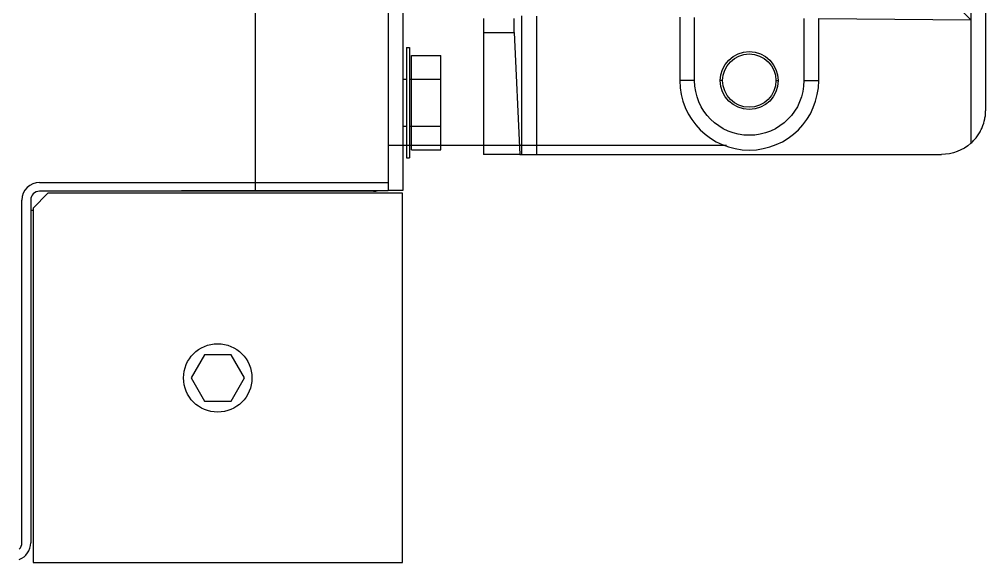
# Model space of a CAD drawing. Header units: millimetres. Extents: x -69706 to 52883, y -6882 to 68885.
# Drawn here: x -30524.7 to -30197.6, y 35631.4 to 35815.3 of the extents above; entities that cross this region are included whole.
import ezdxf

# ---------------------------------------------------------------- set-up
doc = ezdxf.new("R2010")
doc.units = ezdxf.units.MM
doc.layers.add('XFM1Q40$0$COL', color=1, linetype='Continuous')
doc.layers.add('XFM1Q40$0$M-EQPM-MAU', color=22, linetype='Continuous')

# ---------------------------------------------------------------- blocks, each defined once
blk = doc.blocks.new('XFM1Q40$0$JCZ-500鑄')
for p, q in [((63.71, 170, 151.73), (105, 170, 40)), ((63.71, 170, 151.73), (63.71, 159.56, 151.73)), ((105, 157.61, 40), (105, 170, 40)), ((58.07, 157.09, 10), (105, 157.09, 10)), ((63.71, 159.56, 151.73), (105, 157.61, 40)), ((105, 157.61, 40), (105, 157.09, 10)), ((105, 157.09, 10), (105, 151.91, 5)), ((105, 151.91, 5), (58.16, 151.91, 5)), ((105, 151.91, 5), (105, 15, 5)), ((58.58, 103.5, 5), (80, 103.5, 5)), ((80, 98.5, 10), (80, 103.5, 5)), ((80, 98.5, 10), (58.62, 98.5, 10)), ((80, 89.01, -5), (80, 89.8, 10)), ((80, 70.99, -5), (80, 70.2, 10)), ((58.95, 61.5, 10), (80, 61.5, 10)), ((80, 61.5, 10), (80, 56.5, 5)), ((58.99, 56.5, 5), (59.44, 5, 5)), ((80, 56.5, 5), (58.99, 56.5, 5)), ((59.44, 5, 5), (54.4, 10, 10)), ((36.56, 5, 5), (59.44, 5, 5)), ((59.44, 5, 5), (101.18, 5, 5)), ((90, 0), (-90, 0))]:
    blk.add_line(p, q)
at = {"extrusion": (2.40741e-33, 1, -1.0842e-17)}
blk.add_arc((-59.02, 150, 170), 5, 90, 159.7174, dxfattribs=at)
at = {"extrusion": (2.22045e-16, 1.76787e-16, -1)}
blk.add_arc((-80, 80, -5), 23.5, 90, 270, dxfattribs=at)
for centre, radius, start, end in [((80, 80, 10), 18.5, 270, 90), ((80, 80, 10), 9.8, 90, 270), ((80, 80, -5), 9.01, 90, 270), ((80, 80, 10), 9.8, 270, 90), ((80, 80, -5), 9.01, 270, 90), ((90, 15, 5), 15, 318.1897, 0)]:
    blk.add_arc(centre, radius, start, end)
blk.add_rational_spline([(63.71, 159.56, 151.73), (62.96, 159.6, 153.76), (61.18, 159.62, 155), (59.02, 159.62, 155)], [1, 0.880375915643, 0.880375915643, 1], degree=3)
blk.add_open_spline([(101.18, 5, 5), (100.79, 4.57, 5), (100.39, 4.17, 4.95), (99.54, 3.41, 4.76), (99.1, 3.06, 4.62), (98.2, 2.43, 4.3), (97.75, 2.15, 4.12), (96.82, 1.63, 3.71), (96.35, 1.4, 3.48), (94.9, 0.79, 2.76), (93.94, 0.49, 2.24), (92.47, 0.2, 1.42), (91.98, 0.12, 1.14), (91, 0.02, 0.57), (90.5, 0, 0.29), (90, 0)], degree=3, knots=[0, 0, 0, 0, 0.00171773, 0.00171773, 0.00343546, 0.00343546, 0.0051532, 0.0051532, 0.00687093, 0.00687093, 0.01030639, 0.01030639, 0.01202412, 0.01202412, 0.01374185, 0.01374185, 0.01374185, 0.01374185])
blk = doc.blocks.new('XFM1Q40$0$A$C6DF15AF1')
at = {"layer": 'XFM1Q40$0$M-EQPM-MAU'}
for p, q in [((13578.597, -13940.142, -1.743), (13590.197, -13940.142, -1.743)), ((13590.197, -13940.442, -1.743), (13578.597, -13940.442, -1.743)), ((13589.86, -13940.442, -7.397), (13589.86, -13940.519, -7.397)), ((13589.929, -13940.519, -1.732), (13577.929, -13940.519, -1.732)), ((13577.929, -13940.519, -1.732), (13577.929, -13953.019, -1.732)), ((13590.429, -13941.019, -1.732), (13589.929, -13940.519, -1.732)), ((13590.497, -13952.042, -1.743), (13590.497, -13940.742, -1.743)), ((13590.797, -13940.742, -1.743), (13590.797, -13952.54, -1.743)), ((13590.429, -13953.019, -1.732), (13590.429, -13941.019, -1.732)), ((13590.52, -13945.54, -0.989), (13590.52, -13952.54, -0.989)), ((13584.179, -13945.867, 0.437), (13583.398, -13946.318, 0.437)), ((13584.96, -13946.318, 0.437), (13584.179, -13945.867, 0.437)), ((13583.398, -13946.318, 0.437), (13583.398, -13947.22, 0.437)), ((13584.96, -13947.22, 0.437), (13584.96, -13946.318, 0.437)), ((13583.398, -13947.22, 0.437), (13584.179, -13947.671, 0.437)), ((13584.179, -13947.671, 0.437), (13584.96, -13947.22, 0.437)), ((13664.959, -13948.04, -1.411), (13590.52, -13948.04, -1.489)), ((13664.959, -13952.54, -0.911), (13590.52, -13952.54, -0.989)), ((13592.042, -13963.988, 1.661), (13592.042, -13952.558, 1.661)), ((13577.929, -13953.019, -1.732), (13590.429, -13953.019, -1.732)), ((13664.959, -13953.04, -1.411), (13590.52, -13953.04, -1.489)), ((13664.959, -13953.04, -1.411), (13590.52, -13953.04, -1.489)), ((13591.63, -13953.16, -13.437), (13591.63, -13953.26, -13.437)), ((13591.63, -13953.16, -8.837), (13591.63, -13953.26, -8.837)), ((13591.63, -13953.16, -4.237), (13591.63, -13953.26, -4.237)), ((13592.697, -13953.04, -13.437), (13592.697, -13953.16, -13.437)), ((13592.697, -13953.04, -8.837), (13592.697, -13953.16, -8.837)), ((13592.697, -13953.04, -4.237), (13592.697, -13953.16, -4.237)), ((13594.292, -13953.04, -13.437), (13594.292, -13953.16, -13.437)), ((13594.292, -13953.04, -8.837), (13594.292, -13953.16, -8.837)), ((13594.292, -13953.04, -4.237), (13594.292, -13953.16, -4.237)), ((13595.359, -13953.16, -13.437), (13595.359, -13953.26, -13.437)), ((13595.359, -13953.16, -8.837), (13595.359, -13953.26, -8.837)), ((13595.359, -13953.16, -4.237), (13595.359, -13953.26, -4.237)), ((13591.903, -13953.323, -13.437), (13591.903, -13954.323, -13.437)), ((13591.903, -13953.323, -8.837), (13591.903, -13954.323, -8.837)), ((13591.903, -13953.323, -4.237), (13592.699, -13953.323, -2.859)), ((13591.903, -13953.323, -4.237), (13591.903, -13954.323, -4.237)), ((13592.697, -13953.26, -13.437), (13592.697, -13953.323, -13.437)), ((13592.697, -13953.26, -8.837), (13592.697, -13953.323, -8.837)), ((13592.697, -13953.26, -4.237), (13592.697, -13953.323, -4.237)), ((13592.699, -13953.323, -2.859), (13592.699, -13954.323, -2.859)), ((13592.699, -13953.323, -2.859), (13594.29, -13953.323, -2.859)), ((13594.29, -13953.323, -2.859), (13595.085, -13953.323, -4.237)), ((13594.29, -13953.323, -2.859), (13594.29, -13954.323, -2.859)), ((13594.292, -13953.26, -13.437), (13594.292, -13953.323, -13.437)), ((13594.292, -13953.26, -8.837), (13594.292, -13953.323, -8.837)), ((13594.292, -13953.26, -4.237), (13594.292, -13953.323, -4.237)), ((13595.085, -13953.323, -13.437), (13595.085, -13954.323, -13.437)), ((13595.085, -13953.323, -8.837), (13595.085, -13954.323, -8.837)), ((13595.085, -13953.323, -4.237), (13595.085, -13954.323, -4.237)), ((13591.903, -13954.323, -4.237), (13592.699, -13954.323, -2.859)), ((13592.699, -13954.323, -2.859), (13594.29, -13954.323, -2.859)), ((13594.29, -13954.323, -2.859), (13595.085, -13954.323, -4.237))]:
    blk.add_line(p, q, dxfattribs=at)
blk.add_circle((13584.179, -13946.769, -1.484), 1.157, dxfattribs=at)
for centre, radius, start, end in [((13578.597, -13939.842, -1.743), 0.6, 200.8772, 270), ((13578.597, -13939.842, -1.743), 0.3, 225.4624, 270), ((13590.197, -13940.742, -1.743), 0.6, 0, 90), ((13590.197, -13940.742, -1.743), 0.3, 0, 90), ((13591.097, -13952.042, -1.743), 0.6, 180, 195.8367)]:
    blk.add_arc(centre, radius, start, end, dxfattribs=at)
at = {"layer": 'XFM1Q40$0$M-EQPM-MAU', "extrusion": (-1, -1.22465e-16, 0)}
blk.add_arc((13952.54, -1.489, -13590.52), 0.5, 360, 90, dxfattribs=at)
at = {"layer": 'XFM1Q40$0$M-EQPM-MAU', "extrusion": (2.44925e-16, -1, 0)}
for centre in [(13593.494, -4.237, 13953.16), (13593.494, -4.237, 13953.26)]:
    blk.add_arc(centre, 1.865, 360, 180, dxfattribs=at)
at = {"layer": 'XFM1Q40$0$M-EQPM-MAU', "extrusion": (0, 0, -1), "xscale": 0.09999999999999998, "yscale": 0.09999999999999998, "zscale": -0.09999999999999999}
blk.add_blockref('XFM1Q40$0$JCZ-500鑄', (-13602.24, -13972.76, 1.95), dxfattribs=at)
blk = doc.blocks.new('XFM1Q40$0$A$C400517eb')
at = {"layer": 'XFM1Q40$0$COL', "xscale": 10.00000000000001, "yscale": 10.00000000000001, "zscale": 10.00000000000001, "rotation": 90}
blk.add_blockref('XFM1Q40$0$A$C6DF15AF1', (147014.81, -51517.22), dxfattribs=at)

msp = doc.modelspace()

# ---------------------------------------------------------------- block references
msp.add_blockref('XFM1Q40$0$A$C400517eb', (-316940.039, -48630.666))

doc.saveas('drawing.dxf')
